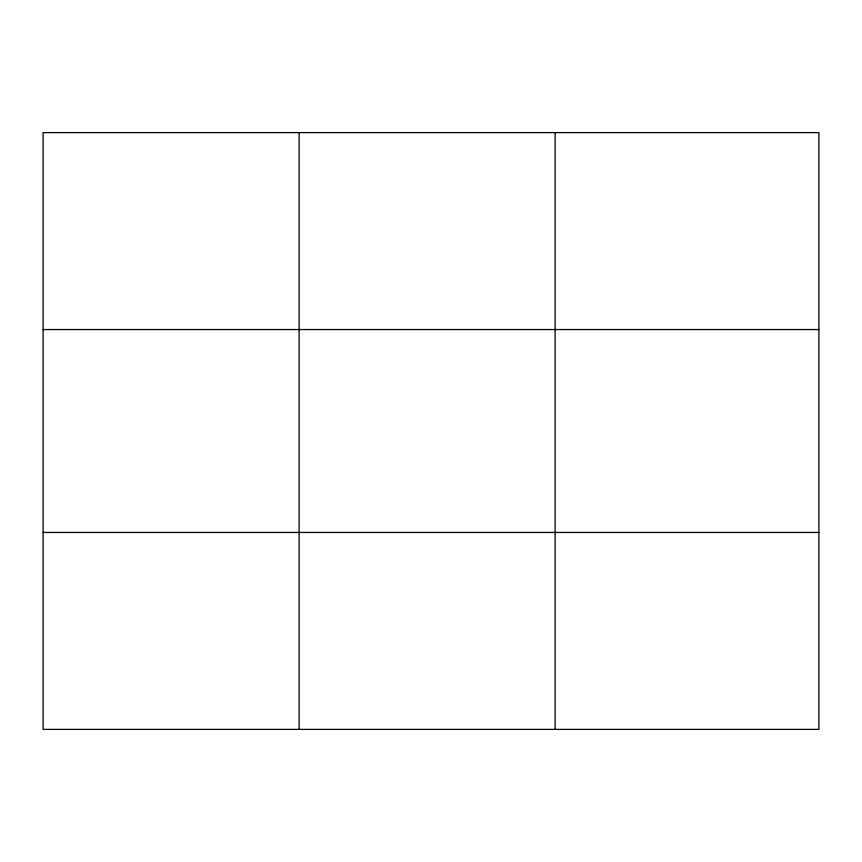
<?xml version="1.0" encoding="UTF-8"?>
<svg xmlns="http://www.w3.org/2000/svg" width="862" height="862" viewBox="0 0 862 862"><rect width="100%" height="100%" fill="white"/><g stroke="black" fill="none" stroke-linecap="round" stroke-linejoin="round"><path stroke-width="1.29" d="M299.114 132.608L299.114 729.392M555.128 132.608L555.128 729.392M818.9 532.447L818.9 729.392L43.1 729.392L43.1 132.608L818.9 132.608L818.9 532.447L43.1 532.447M43.1 329.553L818.9 329.553"/></g></svg>
